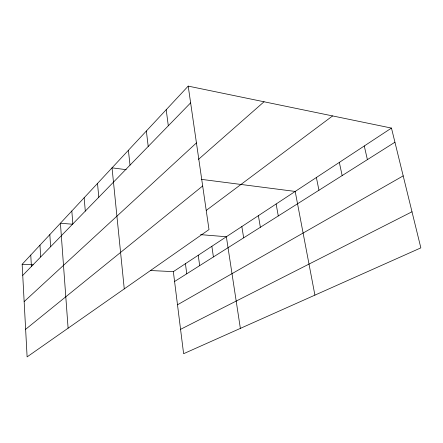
<?xml version="1.0" encoding="UTF-8"?>
<svg xmlns="http://www.w3.org/2000/svg" width="443" height="443" viewBox="0 0 443 443"><rect width="100%" height="100%" fill="white"/><g stroke="black" fill="none" stroke-linecap="round" stroke-linejoin="round"><path stroke-width="0.66" d="M188.203 86.114L208.996 229.579L27.112 356.886L22.15 264.294L188.203 86.114L391.468 128.082L420.85 247.87L183.612 353.702L173.346 271.637L391.468 128.082M22.743 275.38L190.628 102.854M24.149 301.6L196.437 142.917M198.481 159.38L264.039 101.774M25.633 329.304L202.672 185.971M206.372 210.32L332.604 115.928M174.575 281.499L394.935 142.22M177.493 304.795L403.191 175.882M180.561 329.337L411.996 211.782M22.15 264.294L33.164 264.831M150.781 270.54L173.346 271.637M72.663 224.236L60.414 223.239L68.1 328.197M200.568 234.64L226.362 236.739L240.366 328.385M126.205 169.669L112.035 167.842L124.261 288.886M201.349 179.354L295.193 191.442L314.912 295.132M364.268 145.985L367.397 159.63M339.327 162.398L342.162 175.578M316.38 177.499L318.954 190.246M276.133 203.99L278.282 215.957M258.391 215.663L260.368 227.276M241.839 226.556L243.661 237.836M211.859 246.286L213.41 256.957M198.237 255.251L199.671 265.639M166.191 109.731L168.312 125.79M185.423 263.685L186.752 273.807M146.356 131.017L148.211 146.445M128.387 150.299L130.02 165.134M97.51 183.43L98.795 197.224M84.153 197.761L85.3 211.095M71.827 210.99L72.846 223.892M49.821 234.602L50.64 246.712M39.959 245.184L40.695 256.934M30.755 255.063L31.42 266.464"/></g></svg>
